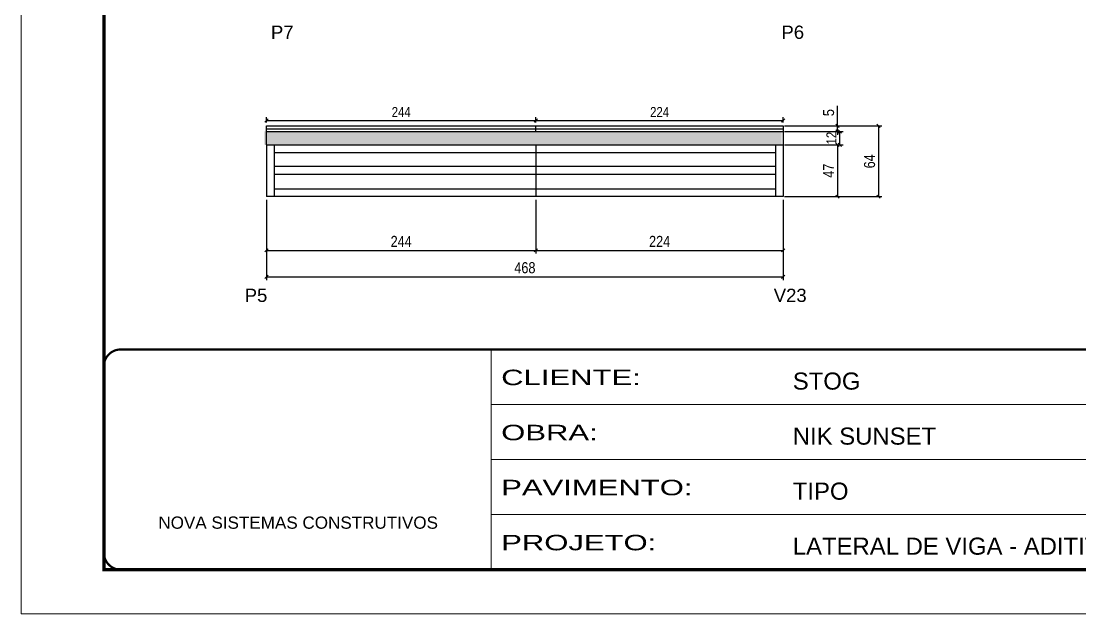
# Model space of a CAD drawing. Extents: x -10448 to -1189, y -11772 to 17235.
# Drawn here: x -7265 to -6306, y 13497 to 14033 of the extents above; entities that cross this region are included whole.
import ezdxf

# ---------------------------------------------------------------- set-up
doc = ezdxf.new("R2010")
doc.units = 0
doc.linetypes.add('CONTINUO', pattern=[0])
doc.linetypes.add('DASHED', pattern=[0.75, 0.5, -0.25])
for name, color, linetype in [('5', 5, 'Continuous'), ('COTA', 241, 'Continuous'), ('Painéis', 200, 'Continuous'), ('SARR_2.2x7', 40, 'Continuous'), ('SARR_EDITAR', 141, 'Continuous')]:
    doc.layers.add(name, color=color, linetype=linetype)
doc.layers.add('Folhas', color=255, linetype='Continuous', lineweight=9)
doc.layers.add('SARRAFO DE PRESSAO', color=251, linetype='DASHED', lineweight=9)
doc.styles.add('ARIAL', font='arial.ttf')
doc.styles.add('COTA TECNICA', font='techl___.ttf', dxfattribs={"height": 10})
doc.styles.add('COTA TECNICA-50', font='techl___.ttf', dxfattribs={"height": 9})
doc.styles.get("Standard").update_dxf_attribs({"font": 'arial.ttf'})
doc.styles.add('Tecnologia', font='')
doc.styles.get('Tecnologia').set_extended_font_data('Forgotten Futurist')
doc.dimstyles.new('COTA PAINEL-50', dxfattribs={"dimtxt": 9, "dimasz": 3, "dimexe": 3, "dimexo": 3, "dimgap": 3, "dimtad": 1, "dimdec": 1, "dimzin": 12, "dimdsep": 46, "dimtxsty": 'COTA TECNICA-50', "dimblk1": 'OBLIQUE', "dimblk2": 'OBLIQUE', "dimsah": 1, "dimcen": 0.9, "dimclrd": 4, "dimclre": 4, "dimclrt": 240, "dimadec": 1, "dimazin": 3, "dimtfac": 1, "dimtdec": 1, "dimtmove": 0, "dimatfit": 3, "dimfxl": 1, "dimtolj": 1, "dimtzin": 12, "dimarcsym": 0})
doc.dimstyles.new('PAINEL', dxfattribs={"dimtxt": 10, "dimasz": 3, "dimexe": 3, "dimexo": 3, "dimgap": 3, "dimtad": 1, "dimdec": 1, "dimzin": 12, "dimdsep": 46, "dimtxsty": 'COTA TECNICA', "dimblk1": 'OBLIQUE', "dimblk2": 'OBLIQUE', "dimsah": 1, "dimcen": 0.9, "dimclrd": 4, "dimclre": 4, "dimclrt": 240, "dimadec": 1, "dimazin": 3, "dimtfac": 1, "dimtdec": 1, "dimtmove": 0, "dimatfit": 3, "dimfxl": 1, "dimtolj": 1, "dimtzin": 12, "dimarcsym": 0})

# ---------------------------------------------------------------- blocks, each defined once
blk = doc.blocks.new('9999999999')
at = {"color": 30, "linetype": 'CONTINUO'}
for p, q in [((98564.56, 34230.21), (98564.56, 34429.45)), ((98564.56, 34379.64), (99583.98, 34379.64)), ((98564.56, 34329.83), (99487.98, 34329.83)), ((98564.56, 34280.02), (99487.98, 34280.02))]:
    blk.add_line(p, q, dxfattribs=at)
at = {"color": 30, "linetype": 'CONTINUO', "const_width": 2}
blk.add_lwpolyline([(99583.98, 34230.21), (99583.98, 34414.45, 0.414214), (99568.98, 34429.45), (98228.98, 34429.45, 0.414214), (98213.98, 34414.45), (98213.98, 34245.21, 0.414214), (98228.98, 34230.21), (99583.98, 34230.21)], format="xyb", dxfattribs=at)
at = {"layer": 'Folhas'}
blk.add_lwpolyline([(98138.98, 34190.21), (99623.98, 34190.21), (99623.98, 35240.21), (98138.98, 35240.21)], close=True, dxfattribs=at)
at = {"layer": 'Folhas', "color": 30, "const_width": 3}
blk.add_lwpolyline([(98213.98, 34230.21), (99583.98, 34230.21), (99583.98, 35200.21), (98213.98, 35200.21)], close=True, dxfattribs=at)
at = {"color": 7, "linetype": 'Continuous', "ltscale": 5, "style": 'ARIAL'}
for s, height, p in [('STOG', 15.483, (98837.68, 34393.13)), ('NIK SUNSET', 15.483, (98837.68, 34343.32)), ('TIPO', 15.483, (98837.68, 34293.51)), ('NOVA SISTEMAS CONSTRUTIVOS', 11.0592, (98263.19, 34267.21)), ('LATERAL DE VIGA - ADITIVO', 15.4829, (98837.68, 34243.7))]:
    blk.add_text(s, height=height, dxfattribs=at).set_placement(p)
at = {"layer": 'Folhas', "color": 7, "style": 'Tecnologia', "width": 1.5}
for s, p in [('CLIENTE:', (98573.65, 34397.17)), ('OBRA:', (98573.65, 34347.31)), ('PAVIMENTO:', (98573.65, 34297.5)), ('PROJETO:', (98573.65, 34247.69))]:
    blk.add_text(s, height=14, dxfattribs=at).set_placement(p)
blk = doc.blocks.new('_Oblique')
at = {"color": 0, "linetype": 'ByBlock', "lineweight": -2}
blk.add_line((-0.5, -0.5), (0.5, 0.5), dxfattribs=at)
blk = doc.blocks.new('*D177')
at = {"layer": 'COTA', "color": 4, "linetype": 'ByBlock', "lineweight": -2, "transparency": 16777216}
for p, q in [((-7042.67, 13871.65), (-7042.67, 13823.07)), ((-6798.67, 13871.65), (-6798.67, 13823.07)), ((-7042.67, 13826.07), (-6798.67, 13826.07))]:
    blk.add_line(p, q, dxfattribs=at)
at = {"layer": 'Defpoints', "color": 0, "linetype": 'ByBlock', "transparency": 16777216}
for p in [(-7042.67, 13874.65), (-6798.67, 13874.65), (-6798.67, 13826.07)]:
    blk.add_point(p, dxfattribs=at)
at = {"layer": 'COTA', "color": 4, "linetype": 'ByBlock', "lineweight": -2, "transparency": 16777216, "xscale": 3, "yscale": 3, "zscale": 3, "rotation": 180}
blk.add_blockref('_Oblique', (-7042.67, 13826.07), dxfattribs=at)
at = {"layer": 'COTA', "color": 4, "linetype": 'ByBlock', "lineweight": -2, "transparency": 16777216, "xscale": 3, "yscale": 3, "zscale": 3}
blk.add_blockref('_Oblique', (-6798.67, 13826.07), dxfattribs=at)
at = {"layer": 'COTA', "color": 240, "linetype": 'ByBlock', "transparency": 16777216, "insert": (-6920.67, 13834.14), "char_height": 10, "attachment_point": 5, "style": 'COTA TECNICA'}
blk.add_mtext('\\A1;244', dxfattribs=at)
blk = doc.blocks.new('*D178')
at = {"layer": 'COTA', "color": 4, "linetype": 'ByBlock', "lineweight": -2, "transparency": 16777216}
for p, q in [((-6798.67, 13871.65), (-6798.67, 13823.07)), ((-6574.67, 13871.65), (-6574.67, 13823.07)), ((-6798.67, 13826.07), (-6574.67, 13826.07))]:
    blk.add_line(p, q, dxfattribs=at)
at = {"layer": 'Defpoints', "color": 0, "linetype": 'ByBlock', "transparency": 16777216}
for p in [(-6798.67, 13874.65), (-6574.67, 13874.65), (-6574.67, 13826.07)]:
    blk.add_point(p, dxfattribs=at)
at = {"layer": 'COTA', "color": 4, "linetype": 'ByBlock', "lineweight": -2, "transparency": 16777216, "xscale": 3, "yscale": 3, "zscale": 3, "rotation": 180}
blk.add_blockref('_Oblique', (-6798.67, 13826.07), dxfattribs=at)
at = {"layer": 'COTA', "color": 4, "linetype": 'ByBlock', "lineweight": -2, "transparency": 16777216, "xscale": 3, "yscale": 3, "zscale": 3}
blk.add_blockref('_Oblique', (-6574.67, 13826.07), dxfattribs=at)
at = {"layer": 'COTA', "color": 240, "linetype": 'ByBlock', "transparency": 16777216, "insert": (-6686.67, 13834.14), "char_height": 10, "attachment_point": 5, "style": 'COTA TECNICA'}
blk.add_mtext('\\A1;224', dxfattribs=at)
blk = doc.blocks.new('*D179')
at = {"layer": 'COTA', "color": 4, "linetype": 'ByBlock', "lineweight": -2, "transparency": 16777216}
for p, q in [((-7042.67, 13871.65), (-7042.67, 13799.16)), ((-6574.67, 13871.65), (-6574.67, 13799.16)), ((-7042.67, 13802.16), (-6574.67, 13802.16))]:
    blk.add_line(p, q, dxfattribs=at)
at = {"layer": 'Defpoints', "color": 0, "linetype": 'ByBlock', "transparency": 16777216}
for p in [(-7042.67, 13874.65), (-6574.67, 13874.65), (-6574.67, 13802.16)]:
    blk.add_point(p, dxfattribs=at)
at = {"layer": 'COTA', "color": 4, "linetype": 'ByBlock', "lineweight": -2, "transparency": 16777216, "xscale": 3, "yscale": 3, "zscale": 3, "rotation": 180}
blk.add_blockref('_Oblique', (-7042.67, 13802.16), dxfattribs=at)
at = {"layer": 'COTA', "color": 4, "linetype": 'ByBlock', "lineweight": -2, "transparency": 16777216, "xscale": 3, "yscale": 3, "zscale": 3}
blk.add_blockref('_Oblique', (-6574.67, 13802.16), dxfattribs=at)
at = {"layer": 'COTA', "color": 240, "linetype": 'ByBlock', "transparency": 16777216, "insert": (-6808.67, 13810.28), "char_height": 10, "attachment_point": 5, "style": 'COTA TECNICA'}
blk.add_mtext('\\A1;468', dxfattribs=at)
blk = doc.blocks.new('*D181')
at = {"layer": 'COTA', "color": 4, "linetype": 'ByBlock', "lineweight": -2, "transparency": 16777216}
for p, q in [((-6573.67, 13921.65), (-6522.55, 13921.65)), ((-6525.55, 13921.65), (-6525.55, 13874.65)), ((-6573.67, 13874.65), (-6522.55, 13874.65))]:
    blk.add_line(p, q, dxfattribs=at)
at = {"layer": 'Defpoints', "color": 0, "linetype": 'ByBlock', "transparency": 16777216}
for p in [(-6576.67, 13921.65), (-6576.67, 13874.65), (-6525.55, 13874.65)]:
    blk.add_point(p, dxfattribs=at)
at = {"layer": 'COTA', "color": 4, "linetype": 'ByBlock', "lineweight": -2, "transparency": 16777216, "xscale": 3, "yscale": 3, "zscale": 3}
for p, rotation in [((-6525.55, 13921.65), 90), ((-6525.55, 13874.65), 270)]:
    blk.add_blockref('_Oblique', p, dxfattribs=dict(at, rotation=rotation))
at = {"layer": 'COTA', "color": 240, "linetype": 'ByBlock', "transparency": 16777216, "insert": (-6533.63, 13898.15), "char_height": 10, "attachment_point": 5, "rotation": 90, "style": 'COTA TECNICA'}
blk.add_mtext('\\A1;47', dxfattribs=at)
blk = doc.blocks.new('*D182')
at = {"layer": 'COTA', "color": 4, "linetype": 'ByBlock', "lineweight": -2, "transparency": 16777216}
for p, q in [((-6525.55, 13938.65), (-6525.55, 13956.75)), ((-6573.67, 13938.65), (-6522.55, 13938.65)), ((-6525.55, 13933.65), (-6525.55, 13938.65)), ((-6573.67, 13933.65), (-6522.55, 13933.65)), ((-6525.55, 13933.65), (-6525.55, 13930.65))]:
    blk.add_line(p, q, dxfattribs=at)
at = {"layer": 'Defpoints', "color": 0, "linetype": 'ByBlock', "transparency": 16777216}
for p in [(-6576.67, 13938.65), (-6525.55, 13938.65), (-6576.67, 13933.65)]:
    blk.add_point(p, dxfattribs=at)
at = {"layer": 'COTA', "color": 4, "linetype": 'ByBlock', "lineweight": -2, "transparency": 16777216, "xscale": 3, "yscale": 3, "zscale": 3}
for p, rotation in [((-6525.55, 13938.65), 270), ((-6525.55, 13933.65), 90)]:
    blk.add_blockref('_Oblique', p, dxfattribs=dict(at, rotation=rotation))
at = {"layer": 'COTA', "color": 240, "linetype": 'ByBlock', "transparency": 16777216, "insert": (-6533.66, 13950.7), "char_height": 10, "attachment_point": 5, "rotation": 90, "style": 'COTA TECNICA'}
blk.add_mtext('\\A1;5', dxfattribs=at)
blk = doc.blocks.new('*D183')
at = {"layer": 'COTA', "color": 4, "linetype": 'ByBlock', "lineweight": -2, "transparency": 16777216}
for p, q in [((-6573.67, 13938.65), (-6485.42, 13938.65)), ((-6488.42, 13938.65), (-6488.42, 13874.65)), ((-6573.67, 13874.65), (-6485.42, 13874.65))]:
    blk.add_line(p, q, dxfattribs=at)
at = {"layer": 'Defpoints', "color": 0, "linetype": 'ByBlock', "transparency": 16777216}
for p in [(-6576.67, 13938.65), (-6576.67, 13874.65), (-6488.42, 13874.65)]:
    blk.add_point(p, dxfattribs=at)
at = {"layer": 'COTA', "color": 4, "linetype": 'ByBlock', "lineweight": -2, "transparency": 16777216, "xscale": 3, "yscale": 3, "zscale": 3}
for p, rotation in [((-6488.42, 13938.65), 90), ((-6488.42, 13874.65), 270)]:
    blk.add_blockref('_Oblique', p, dxfattribs=dict(at, rotation=rotation))
at = {"layer": 'COTA', "color": 240, "linetype": 'ByBlock', "transparency": 16777216, "insert": (-6496.52, 13906.65), "char_height": 10, "attachment_point": 5, "rotation": 90, "style": 'COTA TECNICA'}
blk.add_mtext('\\A1;64', dxfattribs=at)
blk = doc.blocks.new('*D216')
at = {"layer": 'COTA', "color": 4, "linetype": 'ByBlock', "lineweight": -2, "transparency": 16777216}
for p, q in [((-6571.67, 13933.65), (-6520.55, 13933.65)), ((-6523.55, 13921.65), (-6523.55, 13933.65)), ((-6573.67, 13921.65), (-6520.55, 13921.65))]:
    blk.add_line(p, q, dxfattribs=at)
at = {"layer": 'Defpoints', "color": 0, "linetype": 'ByBlock', "transparency": 16777216}
for p in [(-6574.67, 13933.65), (-6523.55, 13933.65), (-6576.67, 13921.65)]:
    blk.add_point(p, dxfattribs=at)
at = {"layer": 'COTA', "color": 4, "linetype": 'ByBlock', "lineweight": -2, "transparency": 16777216, "xscale": 3, "yscale": 3, "zscale": 3}
for p, rotation in [((-6523.55, 13933.65), 90), ((-6523.55, 13921.65), 270)]:
    blk.add_blockref('_Oblique', p, dxfattribs=dict(at, rotation=rotation))
at = {"layer": 'COTA', "color": 240, "linetype": 'ByBlock', "transparency": 16777216, "insert": (-6531.11, 13927.65), "char_height": 9, "attachment_point": 5, "rotation": 90, "style": 'COTA TECNICA-50'}
blk.add_mtext('\\A1;12', dxfattribs=at)
blk = doc.blocks.new('*D221')
at = {"layer": 'COTA', "color": 4, "linetype": 'ByBlock', "lineweight": -2, "transparency": 16777216}
for p, q in [((-7042.67, 13941.65), (-7042.67, 13946.71)), ((-7042.67, 13943.71), (-6798.67, 13943.71)), ((-6798.67, 13941.65), (-6798.67, 13946.71))]:
    blk.add_line(p, q, dxfattribs=at)
at = {"layer": 'Defpoints', "color": 0, "linetype": 'ByBlock', "transparency": 16777216}
for p in [(-7042.67, 13938.65), (-6798.67, 13943.71), (-6798.67, 13938.65)]:
    blk.add_point(p, dxfattribs=at)
at = {"layer": 'COTA', "color": 4, "linetype": 'ByBlock', "lineweight": -2, "transparency": 16777216, "xscale": 3, "yscale": 3, "zscale": 3, "rotation": 180}
blk.add_blockref('_Oblique', (-7042.67, 13943.71), dxfattribs=at)
at = {"layer": 'COTA', "color": 4, "linetype": 'ByBlock', "lineweight": -2, "transparency": 16777216, "xscale": 3, "yscale": 3, "zscale": 3}
blk.add_blockref('_Oblique', (-6798.67, 13943.71), dxfattribs=at)
at = {"layer": 'COTA', "color": 240, "linetype": 'ByBlock', "transparency": 16777216, "insert": (-6920.67, 13951.28), "char_height": 9, "attachment_point": 5, "style": 'COTA TECNICA-50'}
blk.add_mtext('\\A1;244', dxfattribs=at)
blk = doc.blocks.new('*D222')
at = {"layer": 'COTA', "color": 4, "linetype": 'ByBlock', "lineweight": -2, "transparency": 16777216}
for p, q in [((-6798.67, 13941.65), (-6798.67, 13946.71)), ((-6798.67, 13943.71), (-6574.67, 13943.71)), ((-6574.67, 13941.65), (-6574.67, 13946.71))]:
    blk.add_line(p, q, dxfattribs=at)
at = {"layer": 'Defpoints', "color": 0, "linetype": 'ByBlock', "transparency": 16777216}
for p in [(-6798.67, 13938.65), (-6574.67, 13943.71), (-6574.67, 13938.65)]:
    blk.add_point(p, dxfattribs=at)
at = {"layer": 'COTA', "color": 4, "linetype": 'ByBlock', "lineweight": -2, "transparency": 16777216, "xscale": 3, "yscale": 3, "zscale": 3, "rotation": 180}
blk.add_blockref('_Oblique', (-6798.67, 13943.71), dxfattribs=at)
at = {"layer": 'COTA', "color": 4, "linetype": 'ByBlock', "lineweight": -2, "transparency": 16777216, "xscale": 3, "yscale": 3, "zscale": 3}
blk.add_blockref('_Oblique', (-6574.67, 13943.71), dxfattribs=at)
at = {"layer": 'COTA', "color": 240, "linetype": 'ByBlock', "transparency": 16777216, "insert": (-6686.67, 13951.28), "char_height": 9, "attachment_point": 5, "style": 'COTA TECNICA-50'}
blk.add_mtext('\\A1;224', dxfattribs=at)

msp = doc.modelspace()

# ---------------------------------------------------------------- hatches: boundary and pattern name
at = {"layer": 'COTA', "linetype": 'ByBlock'}
h = msp.add_hatch(dxfattribs=at)
h.set_pattern_fill('AR-CONC', color=256, scale=0.03)
h.set_pattern_definition([(50, (-141042.7827, -5761.6513), (5.46554007, -0.47817257), [0.5715, -6.2865]), (355, (-141042.7827, -5761.6513), (-1.05730264, 5.73170536), [0.4572, -5.02921753]), (100.4514447, (-141042.327, -5761.691), (4.40823741, 5.25353256), [0.48570026, -5.34270734]), (46.1842, (-141042.783, -5760.127), (8.13237123, -1.26126984), [0.85725, -9.42975]), (96.6355576, (-141042.105, -5760.2324), (7.122124, 7.42278374), [0.7285507, -8.01406824]), (351.184151, (-141042.783, -5760.127), (7.122124, 7.42278374), [0.685799, -7.54379196]), (21, (-141042.0207, -5760.5083), (4.54843174, -3.06795595), [0.5715, -6.2865]), (326, (-141042.0207, -5760.5083), (1.85406085, 5.52563898), [0.4572, -5.0292]), (71.451445, (-141041.6417, -5760.764), (6.40249258, 2.45768307), [0.48570026, -5.34269813]), (37.5, (-141042.7827, -5761.6513), (0.092658098, 2.536651166), [0, -4.96824, 0, -5.1054, 0, -5.04825]), (7.5, (-141042.7827, -5761.6513), (2.004589875, 3.005417245), [0, -2.91084, 0, -4.85394, 0, -1.92405]), (327.5, (-141044.482, -5761.6513), (4.067717855, -0.17186232), [0, -1.905, 0, -5.9436, 0, -7.8867]), (317.5, (-141045.244, -5761.6513), (4.44387544, 0.76279473), [0, -2.4765, 0, -3.94716, 0, -5.6007])])
h.paths.add_polyline_path([(-6576.17, 13921.65), (-6576.17, 13933.65), (-7044.67, 13933.65), (-7044.67, 13921.65)])

# ---------------------------------------------------------------- linework, layer by layer
for p, q in [((-7042.67, 13921.65), (-7042.67, 13933.65)), ((-6574.67, 13933.65), (-6574.67, 13921.65))]:
    msp.add_line(p, q, dxfattribs=at)
at = {"layer": 'Painéis'}
for p, q in [((-7042.67, 13938.65), (-6574.67, 13938.65)), ((-7042.67, 13933.65), (-6574.67, 13933.65)), ((-7042.67, 13921.65), (-6574.67, 13921.65)), ((-7042.67, 13921.65), (-7042.67, 13874.65)), ((-7040.67, 13921.65), (-6576.67, 13921.65)), ((-6798.67, 13921.65), (-6798.67, 13874.65)), ((-6574.67, 13921.65), (-6574.67, 13874.65)), ((-6574.67, 13874.65), (-7042.67, 13874.65))]:
    msp.add_line(p, q, dxfattribs=at)
at = {"layer": 'Painéis', "linetype": 'ByBlock'}
for p, q in [((-7042.67, 13933.65), (-7042.67, 13938.65)), ((-6798.67, 13933.65), (-6798.67, 13938.65)), ((-6574.67, 13938.65), (-6574.67, 13933.65))]:
    msp.add_line(p, q, dxfattribs=at)
at = {"layer": 'SARR_2.2x7', "linetype": 'Continuous'}
for p, q in [((-7035.67, 13921.65), (-7035.67, 13874.65)), ((-6581.67, 13921.65), (-6581.67, 13874.65)), ((-7035.67, 13914.65), (-6798.67, 13914.65)), ((-6798.67, 13914.65), (-6581.67, 13914.65)), ((-7035.67, 13902.15), (-6798.67, 13902.15)), ((-6798.67, 13902.15), (-6581.67, 13902.15)), ((-7035.67, 13895.15), (-6798.67, 13895.15)), ((-6798.67, 13895.15), (-6581.67, 13895.15)), ((-7035.67, 13881.65), (-6798.67, 13881.65)), ((-6798.67, 13881.65), (-6581.67, 13881.65))]:
    msp.add_line(p, q, dxfattribs=at)
at = {"layer": 'SARR_EDITAR'}
for p, q in [((-7042.67, 13936.15), (-6798.67, 13936.15)), ((-6798.67, 13936.15), (-6574.67, 13936.15))]:
    msp.add_line(p, q, dxfattribs=at)

# ---------------------------------------------------------------- block references
at = {"layer": 'SARRAFO DE PRESSAO', "color": 6, "linetype": 'ByBlock'}
msp.add_blockref('9999999999', (-105403.76, -20693.13), dxfattribs=at)

# ---------------------------------------------------------------- texts
at = {"layer": '5', "linetype": 'Continuous'}
for s, p in [('P7', (-7038.63, 14017.48)), ('P6', (-6576.35, 14017.48)), ('P5', (-7062.39, 13779.34)), ('V23', (-6583.33, 13779.34))]:
    msp.add_text(s, height=12, rotation=0.00004, dxfattribs=at).set_placement(p)

# ---------------------------------------------------------------- dimensions: what is measured, and where the dimension line sits
at = {"layer": 'COTA', "linetype": 'ByBlock'}
for base, p1, p2, dimstyle, picture, middle in [((-6798.67, 13943.71), (-7042.67, 13938.65), (-6798.67, 13938.65), 'COTA PAINEL-50', '*D221', (-6920.67, 13951.28)), ((-6798.67, 13826.07), (-7042.67, 13874.65), (-6798.67, 13874.65), 'PAINEL', '*D177', (-6920.67, 13834.14)), ((-6574.67, 13802.16), (-7042.67, 13874.65), (-6574.67, 13874.65), 'PAINEL', '*D179', (-6808.67, 13810.28))]:
    dim = msp.add_linear_dim(base=base, p1=p1, p2=p2, dimstyle=dimstyle, dxfattribs=at)
    dim.commit()
    dim.dimension.update_dxf_attribs({"geometry": picture, "text_midpoint": middle})
for base, p1, p2, dimstyle, picture, middle in [((-6574.67, 13943.71), (-6798.67, 13938.65), (-6574.67, 13938.65), 'COTA PAINEL-50', '*D222', (-6686.67, 13951.28)), ((-6574.67, 13826.07), (-6798.67, 13874.65), (-6574.67, 13874.65), 'PAINEL', '*D178', (-6686.67, 13834.14))]:
    dim = msp.add_linear_dim(base=base, p1=p1, p2=p2, dimstyle=dimstyle, override={"dimtmove": 1}, dxfattribs=at)
    dim.commit()
    dim.dimension.update_dxf_attribs({"geometry": picture, "text_midpoint": middle})
for base, p1, p2, picture, middle in [((-6525.55, 13938.65), (-6576.67, 13933.65), (-6576.67, 13938.65), '*D182', (-6533.66, 13950.7)), ((-6488.42, 13874.65), (-6576.67, 13938.65), (-6576.67, 13874.65), '*D183', (-6496.52, 13906.65)), ((-6525.55, 13874.65), (-6576.67, 13921.65), (-6576.67, 13874.65), '*D181', (-6533.63, 13898.15))]:
    dim = msp.add_linear_dim(base=base, p1=p1, p2=p2, angle=90, dimstyle='PAINEL', dxfattribs=at)
    dim.commit()
    dim.dimension.update_dxf_attribs({"geometry": picture, "text_midpoint": middle})
dim = msp.add_linear_dim(base=(-6523.55, 13933.65), p1=(-6576.67, 13921.65), p2=(-6574.67, 13933.65), angle=90, dimstyle='COTA PAINEL-50', dxfattribs=at)
dim.commit()
dim.dimension.update_dxf_attribs({"geometry": '*D216', "text_midpoint": (-6523.55, 13927.65), "dimtype": 160})

doc.saveas('drawing.dxf')
